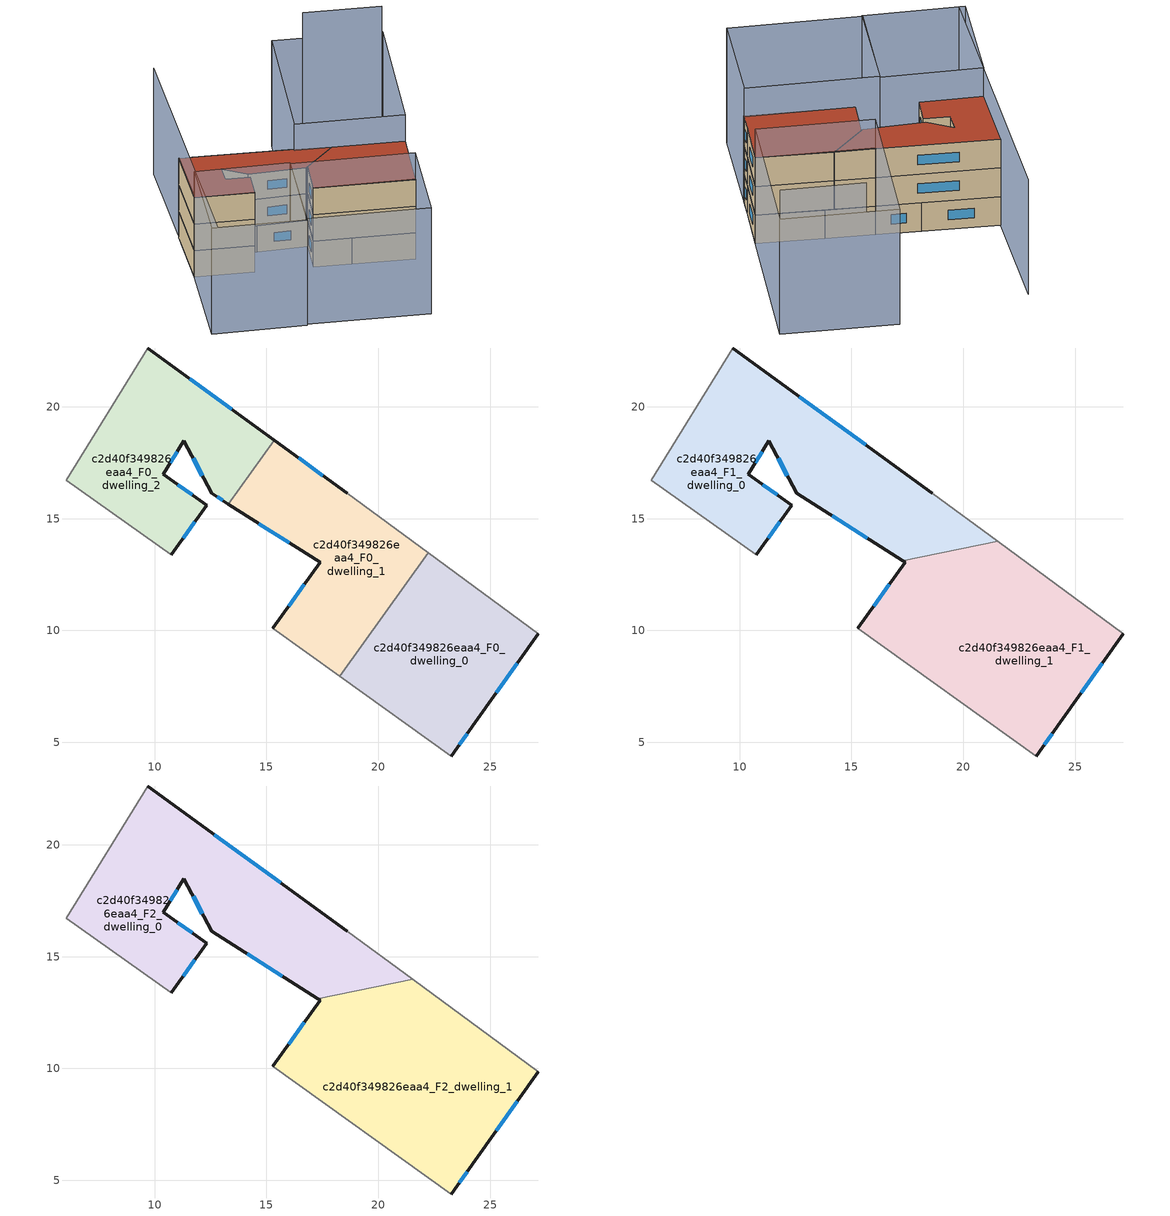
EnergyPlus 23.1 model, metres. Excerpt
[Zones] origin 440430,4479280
c2d40f349826eaa4_F0_dwelling_0
 floor ground (EU_floor_Construction): 27.16,9.85 24.33,5.88 23.27,4.38 18.28,7.96 22.23,13.48 z0
 wall outside (EU_wall_Construction): 23.27,4.38 24.33,5.88 27.16,9.85 z0:3
 wall adiabatic (EU_wall_Construction): 27.16,9.85 22.23,13.48 / 18.28,7.96 23.27,4.38 z0:3
 wall to c2d40f349826eaa4_F0_dwelling_1 (EU_wall_Construction): 22.23,13.48 18.28,7.96 z0:3
 window (EU_Window_Construction): 25.28,7.21 26.22,8.52 / 23.62,4.89 23.98,5.38 z1:2
c2d40f349826eaa4_F0_dwelling_1
 floor ground (EU_floor_Construction): 18.61,16.13 22.23,13.48 18.28,7.96 15.29,10.1 17.4,13.04 13.29,15.65 15.34,18.51 z0
 wall outside (EU_wall_Construction): 18.61,16.13 15.34,18.51 / 13.29,15.65 17.4,13.04 15.29,10.1 z0:3
 wall adiabatic (EU_wall_Construction): 22.23,13.48 18.61,16.13 / 15.29,10.1 18.28,7.96 z0:3
 wall to c2d40f349826eaa4_F0_dwelling_2 (EU_wall_Construction): 15.34,18.51 13.29,15.65 z0:3
 window (EU_Window_Construction): 17.52,16.93 16.44,17.72 / 16.69,12.06 15.99,11.08 / 14.66,14.78 16.02,13.92 z1:2
c2d40f349826eaa4_F0_dwelling_2
 floor ground (EU_floor_Construction): 15.34,18.51 13.29,15.65 12.55,16.12 11.31,18.49 10.39,16.99 12.34,15.61 10.74,13.38 6.04,16.72 9.68,22.63 z0
 wall outside (EU_wall_Construction): 10.74,13.38 12.34,15.61 10.39,16.99 11.31,18.49 12.55,16.12 13.29,15.65 / 15.34,18.51 9.68,22.63 z0:3
 wall adiabatic (EU_wall_Construction): 9.68,22.63 6.04,16.72 10.74,13.38 z0:3
 window (EU_Window_Construction): 11.69,16.07 11.04,16.52 / 11.27,14.12 11.8,14.86 / 13.45,19.89 11.57,21.25 / 12.8,15.97 13.05,15.81 / 11.72,17.7 12.14,16.91 / 10.7,17.49 11,17.99 z1:2
c2d40f349826eaa4_F1_dwelling_0
 floor to c2d40f349826eaa4_F0_dwelling_1 (EU_floor_Construction): 18.61,16.13 21.54,13.98 17.29,13.11 13.29,15.65 15.34,18.51 z3
 floor to c2d40f349826eaa4_F0_dwelling_2 (EU_floor_Construction): 15.34,18.51 13.29,15.65 12.55,16.12 11.31,18.49 10.39,16.99 12.34,15.61 10.74,13.38 6.04,16.72 9.68,22.63 z3
 wall outside (EU_wall_Construction): 10.74,13.38 12.34,15.61 10.39,16.99 11.31,18.49 12.55,16.12 17.29,13.11 / 18.61,16.13 9.68,22.63 z3:6
 wall adiabatic (EU_wall_Construction): 9.68,22.63 6.04,16.72 10.74,13.38 / 21.54,13.98 18.61,16.13 z3:6
 wall to c2d40f349826eaa4_F1_dwelling_1 (EU_wall_Construction): 17.29,13.11 21.54,13.98 z3:6
 window (EU_Window_Construction): 11.27,14.12 11.8,14.86 / 15.63,18.3 12.67,20.46 / 14.14,15.12 15.71,14.12 / 11.72,17.7 12.14,16.91 / 10.7,17.49 11,17.99 / 11.69,16.07 11.04,16.52 z4:5
c2d40f349826eaa4_F1_dwelling_1
 floor to c2d40f349826eaa4_F0_dwelling_0 (EU_floor_Construction): 27.16,9.85 24.33,5.88 23.27,4.38 18.27,7.96 22.23,13.48 z3
 floor to c2d40f349826eaa4_F0_dwelling_1 (EU_floor_Construction): 22.23,13.48 18.27,7.96 15.29,10.1 17.4,13.04 17.29,13.11 21.54,13.98 z3
 wall outside (EU_wall_Construction): 23.27,4.38 24.33,5.88 27.16,9.85 / 17.4,13.04 15.29,10.1 / 17.4,13.04 17.29,13.11 z3:6
 wall adiabatic (EU_wall_Construction): 27.16,9.85 21.54,13.98 / 15.29,10.1 23.27,4.38 z3:6
 window (EU_Window_Construction): 25.28,7.21 26.22,8.52 / 23.62,4.89 23.98,5.38 / 16.69,12.06 15.99,11.08 z4:5
c2d40f349826eaa4_F2_dwelling_0
 floor to c2d40f349826eaa4_F1_dwelling_0 (EU_floor_Construction): 18.61,16.13 21.54,13.98 17.29,13.11 12.55,16.12 11.31,18.49 10.39,16.99 12.34,15.61 10.74,13.38 6.04,16.72 9.68,22.63 z6
 wall outside (EU_wall_Construction): 10.74,13.38 12.34,15.61 10.39,16.99 11.31,18.49 12.55,16.12 17.29,13.11 / 18.61,16.13 9.68,22.63 z6:9
 wall adiabatic (EU_wall_Construction): 9.68,22.63 6.04,16.72 10.74,13.38 / 21.54,13.98 18.61,16.13 z6:9
 wall to c2d40f349826eaa4_F2_dwelling_1 (EU_wall_Construction): 17.29,13.11 21.54,13.98 z6:9
 window (EU_Window_Construction): 11.27,14.12 11.8,14.86 / 15.63,18.3 12.67,20.46 / 14.14,15.12 15.71,14.12 / 11.72,17.7 12.14,16.91 / 10.7,17.49 11,17.99 / 11.69,16.07 11.04,16.52 z7:8
 roof outside (EU_roof_Construction): 21.54,13.98 18.61,16.13 9.68,22.63 6.04,16.72 10.74,13.38 12.34,15.61 10.39,16.99 11.31,18.49 12.55,16.12 17.29,13.11 z9
c2d40f349826eaa4_F2_dwelling_1
 floor to c2d40f349826eaa4_F1_dwelling_1 (EU_floor_Construction): 27.16,9.85 24.33,5.88 23.27,4.38 15.29,10.1 17.4,13.04 17.29,13.11 21.54,13.98 z6
 wall outside (EU_wall_Construction): 23.27,4.38 24.33,5.88 27.16,9.85 / 17.4,13.04 15.29,10.1 / 17.4,13.04 17.29,13.11 z6:9
 wall adiabatic (EU_wall_Construction): 27.16,9.85 21.54,13.98 / 15.29,10.1 23.27,4.38 z6:9
 window (EU_Window_Construction): 25.28,7.21 26.22,8.52 / 23.62,4.89 23.98,5.38 / 16.69,12.06 15.99,11.08 z7:8
 roof outside (EU_roof_Construction): 24.33,5.88 27.16,9.85 21.54,13.98 17.29,13.11 17.4,13.04 15.29,10.1 23.27,4.38 z9
shading: 15.55,32.12 0.9,8.24 / 8.01,3.52 13.52,11.39 / 13.52,11.39 23.35,4.5 / 23.35,4.5 17.85,-3.37 / 17.85,-3.37 8.01,3.52 / 13.6,11.51 7.99,3.36 / 7.99,3.36 0.42,8.56 / 0.42,8.56 6.04,16.72 / 6.04,16.72 13.6,11.51 / 18.52,16 26.89,27.75 / 26.89,27.75 35.53,21.59 / 35.53,21.59 27.16,9.85 / 27.16,9.85 18.52,16 z0:12; 35.41,21.55 29.21,25.94 z0:15
[Building]
EU S2 Campaign: North Axis=0; Terrain=City; Solar Distribution=FullExterior
[Site:Location]
Madrid: Latitude=40.5; Longitude=-3.5; Time Zone=1; Elevation=609
[SizingPeriod:WeatherFileDays]
AnnualSizingPeriod: Begin Month=1; Begin Day of Month=1; End Month=12; End Day of Month=31; Day of Week for Start Day=Monday; Use Weather File Daylight Saving Period=No; Use Weather File Rain and Snow Indicators=No
[MATERIAL]
EU_InternalMass_Material: Roughness=MediumRough; Thickness=0.1; Conductivity=1; Density=1800; Specific Heat=900; Thermal Absorptance=0.9; Solar Absorptance=0.7; Visible Absorptance=0.7
[MATERIAL:NOMASS] Roughness=MediumRough; Thermal Absorptance=0.9; Solar Absorptance=0.7; Visible Absorptance=0.7
Name | Thermal Resistance
EU_wall_NoMass | 0.459673
EU_roof_NoMass | 0.495815
EU_floor_NoMass | 0.788942
[WINDOWMATERIAL:SIMPLEGLAZINGSYSTEM]
EU_Window_SimpleGlazing: UFactor=4.26103; Solar Heat Gain Coefficient=0.85; Visible Transmittance=0.85
[CONSTRUCTION]
EU_wall_Construction: EU_wall_NoMass
EU_roof_Construction: EU_roof_NoMass
EU_floor_Construction: EU_floor_NoMass
EU_InternalMass_Construction: EU_InternalMass_Material
EU_Window_Construction: EU_Window_SimpleGlazing
[ZONE] Type=1; Multiplier=1; Ceiling Height=autocalculate; Floor Area=autocalculate; Part of Total Floor Area=Yes
Name | Volume
c2d40f349826eaa4_F0_dwelling_0 | 124.11
c2d40f349826eaa4_F1_dwelling_0; c2d40f349826eaa4_F1_dwelling_1 | 186.174
c2d40f349826eaa4_F2_dwelling_0 | 186.176
c2d40f349826eaa4_F0_dwelling_1 | 124.127
c2d40f349826eaa4_F2_dwelling_1 | 186.18
c2d40f349826eaa4_F0_dwelling_2 | 124.122
[INTERNALMASS] Construction=EU_InternalMass_Construction
Name | Zone or ZoneList | Surface Area
c2d40f349826eaa4_F0_dwelling_0_EU_InternalMass | c2d40f349826eaa4_F0_dwelling_0 | 41.37
c2d40f349826eaa4_F0_dwelling_1_EU_InternalMass | c2d40f349826eaa4_F0_dwelling_1 | 41.3757
c2d40f349826eaa4_F0_dwelling_2_EU_InternalMass | c2d40f349826eaa4_F0_dwelling_2 | 41.3741
c2d40f349826eaa4_F1_dwelling_0_EU_InternalMass | c2d40f349826eaa4_F1_dwelling_0 | 62.0587
c2d40f349826eaa4_F1_dwelling_1_EU_InternalMass | c2d40f349826eaa4_F1_dwelling_1 | 62.0601
c2d40f349826eaa4_F2_dwelling_0_EU_InternalMass | c2d40f349826eaa4_F2_dwelling_0 | 62.0587
c2d40f349826eaa4_F2_dwelling_1_EU_InternalMass | c2d40f349826eaa4_F2_dwelling_1 | 62.0601
[OTHEREQUIPMENT] Fuel Type=Electricity; Design Level Calculation Method=Watts/Area; Power per Zone Floor Area=1; Fraction Latent=0; Fraction Radiant=0; Fraction Lost=0; Carbon Dioxide Generation Rate=0; EndUse Subcategory=EU_Step8_InternalGains
Name | Zone or ZoneList or Space or SpaceList | Schedule
EU_Step8_InternalGain_c2d40f349826eaa4_F0_dwelling_0_f000 | c2d40f349826eaa4_F0_dwelling_0 | EU_Step8_GainSchedule_c2d40f349826eaa4_F0_dwelling_0_f000
EU_Step8_InternalGain_c2d40f349826eaa4_F0_dwelling_1_f000 | c2d40f349826eaa4_F0_dwelling_1 | EU_Step8_GainSchedule_c2d40f349826eaa4_F0_dwelling_1_f000
EU_Step8_InternalGain_c2d40f349826eaa4_F0_dwelling_2_f000 | c2d40f349826eaa4_F0_dwelling_2 | EU_Step8_GainSchedule_c2d40f349826eaa4_F0_dwelling_2_f000
EU_Step8_InternalGain_c2d40f349826eaa4_F1_dwelling_0_f000 | c2d40f349826eaa4_F1_dwelling_0 | EU_Step8_GainSchedule_c2d40f349826eaa4_F1_dwelling_0_f000
EU_Step8_InternalGain_c2d40f349826eaa4_F1_dwelling_1_f000 | c2d40f349826eaa4_F1_dwelling_1 | EU_Step8_GainSchedule_c2d40f349826eaa4_F1_dwelling_1_f000
EU_Step8_InternalGain_c2d40f349826eaa4_F2_dwelling_0_f000 | c2d40f349826eaa4_F2_dwelling_0 | EU_Step8_GainSchedule_c2d40f349826eaa4_F2_dwelling_0_f000
EU_Step8_InternalGain_c2d40f349826eaa4_F2_dwelling_1_f000 | c2d40f349826eaa4_F2_dwelling_1 | EU_Step8_GainSchedule_c2d40f349826eaa4_F2_dwelling_1_f000
[ZONEVENTILATION:DESIGNFLOWRATE] Schedule=EU_AlwaysOn; Design Flow Rate Calculation Method=AirChanges/Hour; Air Changes per Hour=0.719161; Ventilation Type=Natural; Fan Pressure Rise=0; Fan Total Efficiency=1; Constant Term Coefficient=1; Temperature Term Coefficient=0; Velocity Term Coefficient=0; Velocity Squared Term Coefficient=0; Minimum Indoor Temperature=-100; Maximum Indoor Temperature=100; Delta Temperature=-100; Minimum Outdoor Temperature=-100; Maximum Outdoor Temperature=100; Maximum Wind Speed=40
Name | Zone or ZoneList or Space or SpaceList
EU_ConstantAir_c2d40f349826eaa4_F0_dwelling_0 | c2d40f349826eaa4_F0_dwelling_0
EU_ConstantAir_c2d40f349826eaa4_F0_dwelling_1 | c2d40f349826eaa4_F0_dwelling_1
EU_ConstantAir_c2d40f349826eaa4_F0_dwelling_2 | c2d40f349826eaa4_F0_dwelling_2
EU_ConstantAir_c2d40f349826eaa4_F1_dwelling_0 | c2d40f349826eaa4_F1_dwelling_0
EU_ConstantAir_c2d40f349826eaa4_F1_dwelling_1 | c2d40f349826eaa4_F1_dwelling_1
EU_ConstantAir_c2d40f349826eaa4_F2_dwelling_0 | c2d40f349826eaa4_F2_dwelling_0
EU_ConstantAir_c2d40f349826eaa4_F2_dwelling_1 | c2d40f349826eaa4_F2_dwelling_1
[HVACTEMPLATE:THERMOSTAT] Constant Heating Setpoint=20; Constant Cooling Setpoint=50
EU_HeatOnly_c2d40f349826eaa4_F0_dwelling_0; EU_HeatOnly_c2d40f349826eaa4_F0_dwelling_1; EU_HeatOnly_c2d40f349826eaa4_F0_dwelling_2; EU_HeatOnly_c2d40f349826eaa4_F1_dwelling_0; EU_HeatOnly_c2d40f349826eaa4_F1_dwelling_1; EU_HeatOnly_c2d40f349826eaa4_F2_dwelling_0; EU_HeatOnly_c2d40f349826eaa4_F2_dwelling_1
[HVACTEMPLATE:ZONE:IDEALLOADSAIRSYSTEM] System Availability Schedule=EU_AlwaysOn; Maximum Heating Supply Air Temperature=50; Minimum Cooling Supply Air Temperature=13; Maximum Heating Supply Air Humidity Ratio=0.0156; Minimum Cooling Supply Air Humidity Ratio=0.0077; Heating Limit=NoLimit; Cooling Limit=NoLimit; Heating Availability Schedule=EU_AlwaysOn; Cooling Availability Schedule=EU_CoolingOff; Dehumidification Control Type=ConstantSensibleHeatRatio; Cooling Sensible Heat Ratio=0.7; Dehumidification Setpoint=60; Humidification Control Type=None; Humidification Setpoint=30; Outdoor Air Method=None; Outdoor Air Flow Rate per Person=0.00944; Outdoor Air Flow Rate per Zone Floor Area=0; Outdoor Air Flow Rate per Zone=0; Demand Controlled Ventilation Type=None; Outdoor Air Economizer Type=NoEconomizer; Heat Recovery Type=None; Sensible Heat Recovery Effectiveness=0.7; Latent Heat Recovery Effectiveness=0.65
Name | Template Thermostat
c2d40f349826eaa4_F0_dwelling_0 | EU_HeatOnly_c2d40f349826eaa4_F0_dwelling_0
c2d40f349826eaa4_F0_dwelling_1 | EU_HeatOnly_c2d40f349826eaa4_F0_dwelling_1
c2d40f349826eaa4_F0_dwelling_2 | EU_HeatOnly_c2d40f349826eaa4_F0_dwelling_2
c2d40f349826eaa4_F1_dwelling_0 | EU_HeatOnly_c2d40f349826eaa4_F1_dwelling_0
c2d40f349826eaa4_F1_dwelling_1 | EU_HeatOnly_c2d40f349826eaa4_F1_dwelling_1
c2d40f349826eaa4_F2_dwelling_0 | EU_HeatOnly_c2d40f349826eaa4_F2_dwelling_0
c2d40f349826eaa4_F2_dwelling_1 | EU_HeatOnly_c2d40f349826eaa4_F2_dwelling_1
[SIZING:ZONE] Zone Cooling Design Supply Air Temperature Input Method=SupplyAirTemperature; Zone Cooling Design Supply Air Temperature=13; Zone Heating Design Supply Air Temperature Input Method=SupplyAirTemperature; Zone Heating Design Supply Air Temperature=50; Zone Cooling Design Supply Air Humidity Ratio=0.008; Zone Heating Design Supply Air Humidity Ratio=0.008; Cooling Design Air Flow Method=DesignDay; Cooling Design Air Flow Rate=0; Cooling Minimum Air Flow per Zone Floor Area=0.000762; Cooling Minimum Air Flow=0; Cooling Minimum Air Flow Fraction=0.2; Heating Design Air Flow Method=DesignDay; Heating Design Air Flow Rate=0; Heating Maximum Air Flow per Zone Floor Area=0.002032; Heating Maximum Air Flow=0.141576; Heating Maximum Air Flow Fraction=0.3; Account for Dedicated Outdoor Air System=No; Dedicated Outdoor Air System Control Strategy=NeutralSupplyAir; Dedicated Outdoor Air Low Setpoint Temperature for Design=autosize; Dedicated Outdoor Air High Setpoint Temperature for Design=autosize; Zone Load Sizing Method=Sensible Load Only No Latent Load; Zone Latent Cooling Design Supply Air Humidity Ratio Input Method=HumidityRatioDifference; Zone Cooling Design Supply Air Humidity Ratio Difference=0.005; Zone Latent Heating Design Supply Air Humidity Ratio Input Method=HumidityRatioDifference; Zone Humidification Design Supply Air Humidity Ratio Difference=0.005
c2d40f349826eaa4_F0_dwelling_0; c2d40f349826eaa4_F0_dwelling_1; c2d40f349826eaa4_F0_dwelling_2; c2d40f349826eaa4_F1_dwelling_0; c2d40f349826eaa4_F1_dwelling_1; c2d40f349826eaa4_F2_dwelling_0; c2d40f349826eaa4_F2_dwelling_1
[SCHEDULE:CONSTANT]
Name | Hourly Value
EU_AlwaysOn | 1
EU_CoolingOff | 0
[SCHEDULE:FILE] Column Number=1; Rows to Skip at Top=0; Number of Hours of Data=8760; Column Separator=Comma; Interpolate to Timestep=No; Minutes per Item=60; Adjust Schedule for Daylight Savings=Yes
Name | File
EU_Step8_GainSchedule_c2d40f349826eaa4_F0_dwelling_0_f000 | ../../schedules/c2d40f349826eaa4/c2d40f349826eaa4_F0_dwelling_0_f000_gain.csv
EU_Step8_GainSchedule_c2d40f349826eaa4_F0_dwelling_1_f000 | ../../schedules/c2d40f349826eaa4/c2d40f349826eaa4_F0_dwelling_1_f000_gain.csv
EU_Step8_GainSchedule_c2d40f349826eaa4_F0_dwelling_2_f000 | ../../schedules/c2d40f349826eaa4/c2d40f349826eaa4_F0_dwelling_2_f000_gain.csv
EU_Step8_GainSchedule_c2d40f349826eaa4_F1_dwelling_0_f000 | ../../schedules/c2d40f349826eaa4/c2d40f349826eaa4_F1_dwelling_0_f000_gain.csv
EU_Step8_GainSchedule_c2d40f349826eaa4_F1_dwelling_1_f000 | ../../schedules/c2d40f349826eaa4/c2d40f349826eaa4_F1_dwelling_1_f000_gain.csv
EU_Step8_GainSchedule_c2d40f349826eaa4_F2_dwelling_0_f000 | ../../schedules/c2d40f349826eaa4/c2d40f349826eaa4_F2_dwelling_0_f000_gain.csv
EU_Step8_GainSchedule_c2d40f349826eaa4_F2_dwelling_1_f000 | ../../schedules/c2d40f349826eaa4/c2d40f349826eaa4_F2_dwelling_1_f000_gain.csv
